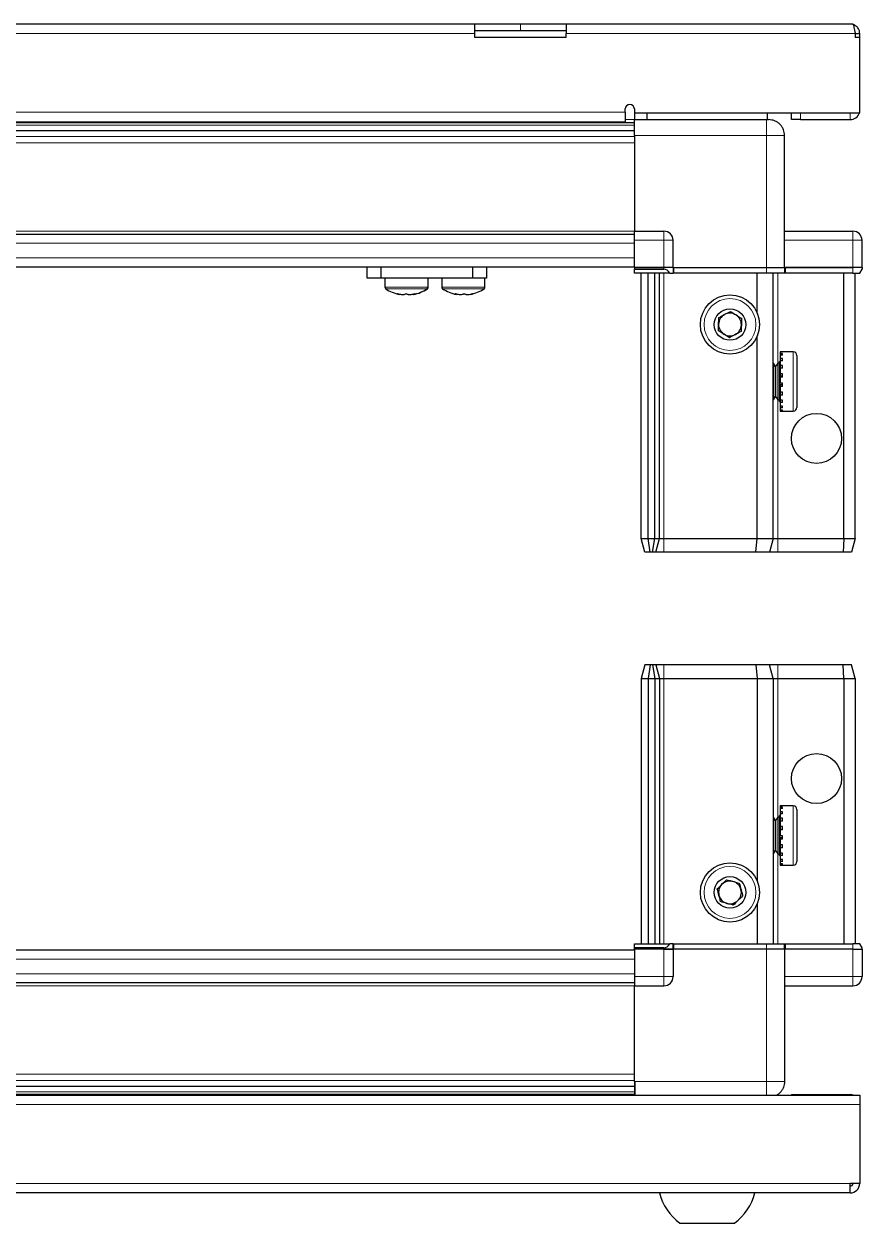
# Model space of a CAD drawing. Header units: millimetres. Extents: x 1004 to 2256, y 230 to 1238.
# Drawn here: x 1243.5 to 1427.6, y 230.1 to 493.4 of the extents above; entities that cross this region are included whole.
import ezdxf

# ---------------------------------------------------------------- set-up
doc = ezdxf.new("R2010")
doc.units = ezdxf.units.MM

msp = doc.modelspace()

# ---------------------------------------------------------------- linework, layer by layer
at = {"color": 7, "linetype": 'Continuous', "lineweight": 25}
for p, q in [((1212.59, 493.38), (1342.59, 493.38)), ((1342.59, 491.28), (1342.59, 493.38)), ((1342.59, 493.38), (1352.59, 493.38)), ((1352.59, 493.38), (1362.59, 493.38)), ((1362.59, 493.38), (1362.59, 491.28)), ((1362.59, 493.38), (1425.49, 493.38)), ((1352.59, 491.88), (1342.59, 491.88)), ((1342.59, 490.38), (1342.59, 491.28)), ((1362.59, 490.38), (1342.59, 490.38)), ((1362.59, 491.88), (1352.59, 491.88)), ((1362.59, 490.38), (1362.59, 491.28)), ((1426.09, 491.28), (1427.09, 491.28)), ((1426.09, 491.28), (1426.09, 490.38)), ((1427.09, 490.38), (1426.09, 490.38)), ((1427.09, 490.38), (1427.09, 491.28)), ((1427.09, 473.88), (1427.09, 490.38)), ((1375.59, 473.98), (1375.59, 474.73)), ((1375.59, 473.98), (1375.59, 471.88)), ((1377.59, 474.73), (1377.59, 473.88)), ((1179.59, 471.88), (1375.59, 471.88)), ((1203.71, 471.73), (1351.47, 471.73)), ((1346.09, 471.88), (1346.09, 471.73)), ((1346.2, 471.88), (1346.2, 471.73)), ((1346.38, 471.88), (1346.38, 471.73)), ((1346.89, 471.88), (1346.89, 471.73)), ((1347.28, 471.88), (1347.28, 471.73)), ((1348.14, 471.88), (1348.14, 471.73)), ((1348.7, 471.88), (1348.7, 471.73)), ((1349.82, 471.88), (1349.82, 471.73)), ((1350.5, 471.88), (1350.5, 471.73)), ((1351.47, 471.73), (1351.77, 471.73)), ((1351.77, 471.88), (1351.77, 471.73)), ((1351.77, 471.73), (1352.51, 471.73)), ((1351.77, 471.73), (1351.77, 471.73)), ((1352.03, 471.88), (1352.03, 471.73)), ((1352.51, 471.88), (1352.51, 471.73)), ((1352.51, 471.73), (1353.8, 471.73)), ((1353.71, 471.73), (1377.59, 471.73)), ((1353.8, 471.88), (1353.8, 471.73)), ((1353.89, 471.88), (1353.89, 471.73)), ((1354.52, 471.88), (1354.52, 471.73)), ((1355.72, 471.88), (1355.72, 471.73)), ((1356.34, 471.88), (1356.34, 471.73)), ((1357.32, 471.88), (1357.32, 471.73)), ((1357.8, 471.88), (1357.8, 471.73)), ((1358.47, 471.88), (1358.47, 471.73)), ((1358.74, 471.88), (1358.74, 471.73)), ((1359.04, 471.88), (1359.04, 471.73)), ((1359.09, 471.73), (1359.09, 471.88)), ((1359.09, 471.88), (1359.09, 471.73)), ((1377.59, 473.88), (1377.59, 472.38)), ((1377.59, 473.88), (1427.09, 473.88)), ((1377.59, 472.38), (1406.59, 472.38)), ((1380.34, 473.88), (1380.34, 472.38)), ((1406.84, 472.38), (1406.84, 473.88)), ((1412.09, 472.38), (1412.09, 473.88)), ((1414.09, 472.38), (1412.09, 472.38)), ((1414.09, 472.38), (1424.99, 472.38)), ((1377.59, 469.94), (1177.59, 469.94)), ((1377.59, 469.9), (1177.59, 469.9)), ((1377.59, 468.88), (1377.59, 447.88)), ((1410.59, 439.88), (1410.59, 468.88)), ((1377.59, 447.88), (1384.09, 447.88)), ((1377.59, 445.88), (1377.59, 447.88)), ((1410.59, 447.88), (1425.59, 447.88)), ((1177.59, 447.23), (1377.59, 447.23)), ((1377.59, 439.88), (1377.59, 445.88)), ((1386.09, 439.88), (1386.09, 445.88)), ((1427.59, 439.88), (1427.59, 445.88)), ((1177.59, 440.03), (1377.59, 440.03)), ((1318.94, 437.53), (1318.94, 440.03)), ((1321.94, 440.03), (1321.94, 437.53)), ((1342.14, 437.53), (1342.14, 440.03)), ((1345.14, 440.03), (1345.14, 437.53)), ((1377.59, 439.88), (1384.09, 439.88)), ((1377.59, 439.88), (1377.59, 439.55)), ((1377.59, 439.88), (1377.59, 439.88)), ((1384.09, 439.88), (1377.59, 439.88)), ((1386.09, 439.88), (1384.09, 439.88)), ((1386.09, 439.88), (1386.09, 438.68)), ((1386.09, 439.88), (1386.29, 439.88)), ((1386.29, 439.88), (1406.59, 439.88)), ((1406.59, 439.88), (1410.59, 439.88)), ((1410.59, 439.88), (1410.59, 438.68)), ((1410.59, 439.88), (1410.79, 439.88)), ((1410.79, 439.88), (1425.59, 439.88)), ((1425.59, 439.88), (1410.79, 439.88)), ((1427.59, 439.88), (1425.59, 439.88)), ((1427.59, 439.88), (1427.59, 439.55)), ((1321.94, 437.53), (1318.94, 437.53)), ((1342.14, 437.53), (1321.94, 437.53)), ((1322.79, 437.53), (1322.79, 435.62)), ((1332.29, 435.62), (1332.29, 437.53)), ((1332.34, 435.62), (1332.34, 437.53)), ((1335.29, 437.53), (1335.29, 435.62)), ((1345.14, 437.53), (1342.14, 437.53)), ((1344.79, 435.62), (1344.79, 437.53)), ((1377.59, 438.68), (1377.59, 439.55)), ((1377.59, 439.55), (1377.59, 439.55)), ((1377.59, 439.55), (1384.09, 439.55)), ((1385.41, 438.68), (1377.59, 438.68)), ((1379.09, 380.38), (1379.09, 438.68)), ((1380.59, 380.38), (1380.59, 438.68)), ((1382.09, 380.38), (1382.09, 438.68)), ((1383.09, 380.38), (1383.09, 438.68)), ((1385.41, 438.68), (1386.09, 438.68)), ((1386.29, 438.68), (1386.09, 438.68)), ((1406.59, 438.68), (1386.29, 438.68)), ((1404.59, 429.88), (1404.59, 438.68)), ((1410.59, 438.68), (1406.59, 438.68)), ((1408.09, 380.38), (1408.09, 438.68)), ((1410.79, 438.68), (1410.59, 438.68)), ((1425.59, 438.68), (1410.79, 438.68)), ((1423.59, 380.38), (1423.59, 438.68)), ((1425.59, 438.68), (1427.09, 438.68)), ((1426.09, 380.38), (1426.09, 438.68)), ((1427.09, 438.68), (1427.59, 439.55)), ((1404.59, 380.38), (1404.59, 424.88)), ((1412.49, 421.38), (1409.59, 421.38)), ((1409.59, 421.38), (1409.59, 421.37)), ((1410.09, 421.37), (1409.59, 421.37)), ((1409.59, 421.37), (1409.59, 421.29)), ((1409.59, 421.29), (1409.59, 420.95)), ((1410.09, 421.29), (1409.59, 421.29)), ((1410.09, 421.29), (1410.09, 421.37)), ((1408.12, 418.88), (1408.09, 418.88)), ((1408.6, 418.19), (1408.12, 418.88)), ((1408.12, 418.88), (1408.12, 417.84)), ((1409.09, 418.88), (1408.6, 418.19)), ((1409.09, 418.88), (1409.09, 417.84)), ((1409.59, 419.28), (1409.49, 419.28)), ((1409.49, 419.28), (1409.49, 410.48)), ((1410.09, 420.95), (1409.59, 420.95)), ((1409.59, 420.95), (1409.59, 420.64)), ((1409.59, 420.64), (1409.59, 419.93)), ((1410.09, 420.64), (1409.59, 420.64)), ((1410.09, 419.93), (1409.59, 419.93)), ((1409.59, 419.93), (1409.59, 419.43)), ((1409.59, 419.43), (1409.59, 418.41)), ((1410.09, 419.43), (1409.59, 419.43)), ((1410.09, 420.64), (1410.09, 420.95)), ((1410.09, 419.43), (1410.09, 419.93)), ((1413.29, 420.58), (1413.29, 419.09)), ((1413.29, 419.09), (1413.29, 409.18)), ((1408.12, 417.84), (1408.12, 410.88)), ((1408.6, 418.19), (1408.6, 417.33)), ((1408.6, 417.33), (1408.6, 411.57)), ((1409.09, 417.84), (1409.09, 410.88)), ((1410.09, 418.41), (1409.59, 418.41)), ((1409.59, 418.41), (1409.59, 417.77)), ((1409.59, 417.77), (1409.59, 416.56)), ((1410.09, 417.77), (1409.59, 417.77)), ((1410.09, 416.56), (1409.59, 416.56)), ((1409.59, 416.56), (1409.59, 416.01)), ((1410.09, 416.01), (1409.59, 416.01)), ((1410.09, 417.77), (1410.09, 418.41)), ((1410.09, 415.83), (1410.09, 416.56)), ((1409.59, 415.83), (1409.59, 414.53)), ((1410.09, 415.83), (1409.59, 415.83)), ((1410.09, 414.53), (1409.59, 414.53)), ((1410.09, 414.15), (1409.59, 414.15)), ((1409.59, 414.15), (1409.59, 413.8)), ((1410.09, 413.8), (1409.59, 413.8)), ((1409.59, 413.8), (1409.59, 412.54)), ((1410.09, 413.8), (1410.09, 414.53)), ((1408.09, 410.88), (1408.12, 410.88)), ((1408.12, 410.88), (1408.6, 411.57)), ((1408.6, 411.57), (1409.09, 410.88)), ((1410.09, 412.54), (1409.59, 412.54)), ((1409.59, 412.54), (1409.59, 411.87)), ((1409.59, 411.87), (1409.59, 410.78)), ((1410.09, 411.87), (1409.59, 411.87)), ((1410.09, 410.78), (1409.59, 410.78)), ((1409.59, 410.78), (1409.59, 410.24)), ((1410.09, 411.87), (1410.09, 412.54)), ((1410.09, 410.24), (1410.09, 410.78)), ((1409.49, 410.48), (1409.59, 410.48)), ((1409.59, 410.24), (1409.59, 409.43)), ((1410.09, 410.24), (1409.59, 410.24)), ((1410.09, 409.43), (1409.59, 409.43)), ((1409.59, 409.43), (1409.59, 409.06)), ((1409.59, 409.06), (1409.59, 408.6)), ((1410.09, 409.06), (1409.59, 409.06)), ((1410.09, 408.6), (1409.59, 408.6)), ((1409.59, 408.6), (1409.59, 408.45)), ((1409.59, 408.45), (1409.59, 408.38)), ((1410.09, 408.45), (1409.59, 408.45)), ((1409.59, 408.38), (1412.49, 408.38)), ((1410.09, 409.06), (1410.09, 409.43)), ((1410.09, 408.45), (1410.09, 408.6)), ((1379.09, 380.38), (1380.59, 380.38)), ((1379.89, 377.38), (1379.09, 380.38)), ((1381.04, 377.38), (1380.59, 380.38)), ((1380.59, 380.38), (1382.09, 380.38)), ((1381.54, 377.38), (1382.09, 380.38)), ((1382.09, 380.38), (1383.09, 380.38)), ((1382.28, 377.38), (1383.09, 380.38)), ((1383.09, 380.38), (1384.09, 380.38)), ((1384.09, 380.38), (1404.59, 380.38)), ((1404.26, 377.38), (1404.59, 380.38)), ((1404.59, 380.38), (1408.09, 380.38)), ((1408.09, 380.38), (1407.28, 377.38)), ((1408.09, 380.38), (1409.09, 380.38)), ((1409.09, 380.38), (1423.59, 380.38)), ((1423.59, 380.38), (1423.43, 377.38)), ((1423.59, 380.38), (1426.09, 380.38)), ((1426.09, 380.38), (1425.28, 377.38)), ((1381.04, 377.38), (1379.89, 377.38)), ((1381.54, 377.38), (1381.04, 377.38)), ((1382.28, 377.38), (1381.54, 377.38)), ((1384.09, 377.38), (1382.28, 377.38)), ((1404.26, 377.38), (1384.09, 377.38)), ((1407.28, 377.38), (1404.26, 377.38)), ((1409.09, 377.38), (1407.28, 377.38)), ((1423.43, 377.38), (1409.09, 377.38)), ((1425.28, 377.38), (1423.43, 377.38)), ((1379.89, 352.68), (1379.09, 349.68)), ((1381.04, 352.68), (1379.89, 352.68)), ((1381.04, 352.68), (1380.59, 349.68)), ((1381.54, 352.68), (1381.04, 352.68)), ((1381.54, 352.68), (1382.09, 349.68)), ((1382.28, 352.68), (1381.54, 352.68)), ((1382.28, 352.68), (1383.09, 349.68)), ((1384.09, 352.68), (1382.28, 352.68)), ((1404.26, 352.68), (1384.09, 352.68)), ((1404.26, 352.68), (1404.59, 349.68)), ((1407.28, 352.68), (1404.26, 352.68)), ((1408.09, 349.68), (1407.28, 352.68)), ((1409.09, 352.68), (1407.28, 352.68)), ((1423.43, 352.68), (1409.09, 352.68)), ((1423.59, 349.68), (1423.43, 352.68)), ((1425.28, 352.68), (1423.43, 352.68)), ((1426.09, 349.68), (1425.28, 352.68)), ((1379.09, 349.68), (1380.59, 349.68)), ((1379.09, 349.68), (1379.09, 291.38)), ((1380.59, 349.68), (1382.09, 349.68)), ((1380.59, 349.68), (1380.59, 291.38)), ((1382.09, 349.68), (1382.09, 291.38)), ((1382.09, 349.68), (1383.09, 349.68)), ((1383.09, 349.68), (1383.09, 291.38)), ((1383.09, 349.68), (1384.09, 349.68)), ((1384.09, 349.68), (1404.59, 349.68)), ((1404.59, 349.68), (1404.59, 305.18)), ((1404.59, 349.68), (1408.09, 349.68)), ((1408.09, 349.68), (1408.09, 291.38)), ((1408.09, 349.68), (1409.09, 349.68)), ((1409.09, 349.68), (1423.59, 349.68)), ((1423.59, 349.68), (1423.59, 291.38)), ((1423.59, 349.68), (1426.09, 349.68)), ((1426.09, 349.68), (1426.09, 291.38)), ((1412.49, 321.68), (1409.59, 321.68)), ((1410.09, 321.68), (1409.59, 321.68)), ((1409.59, 321.68), (1409.59, 321.63)), ((1409.59, 321.63), (1409.59, 321.35)), ((1410.09, 321.63), (1409.59, 321.63)), ((1410.09, 321.35), (1409.59, 321.35)), ((1409.59, 321.35), (1409.59, 321.07)), ((1410.09, 321.63), (1410.09, 321.68)), ((1410.09, 321.07), (1410.09, 321.35)), ((1408.12, 319.18), (1408.09, 319.18)), ((1408.6, 318.49), (1408.12, 319.18)), ((1408.12, 319.18), (1408.12, 311.18)), ((1409.09, 319.18), (1408.6, 318.49)), ((1409.09, 319.18), (1409.09, 311.18)), ((1409.59, 319.58), (1409.49, 319.58)), ((1409.49, 319.58), (1409.49, 310.78)), ((1410.09, 321.07), (1409.59, 321.07)), ((1409.59, 321.07), (1409.59, 320.41)), ((1410.09, 320.41), (1409.59, 320.41)), ((1409.59, 320.41), (1409.59, 319.94)), ((1409.59, 319.94), (1409.59, 318.96)), ((1410.09, 319.94), (1409.59, 319.94)), ((1410.09, 318.96), (1409.59, 318.96)), ((1409.59, 318.96), (1409.59, 318.34)), ((1410.09, 319.94), (1410.09, 320.41)), ((1410.09, 318.34), (1410.09, 318.96)), ((1413.29, 320.88), (1413.29, 309.48)), ((1408.6, 318.49), (1408.6, 311.87)), ((1409.59, 318.34), (1409.59, 317.14)), ((1410.09, 318.34), (1409.59, 318.34)), ((1410.09, 317.14), (1409.59, 317.14)), ((1409.59, 317.14), (1409.59, 316.51)), ((1410.09, 316.51), (1409.59, 316.51)), ((1409.59, 316.43), (1409.59, 315.13)), ((1410.09, 316.43), (1409.59, 316.43)), ((1410.09, 316.43), (1410.09, 317.14)), ((1410.09, 315.13), (1409.59, 315.13)), ((1410.09, 314.65), (1409.59, 314.65)), ((1409.59, 314.65), (1409.59, 314.39)), ((1409.59, 314.39), (1409.59, 313.12)), ((1410.09, 314.39), (1409.59, 314.39)), ((1410.09, 314.39), (1410.09, 315.13)), ((1408.09, 311.18), (1408.12, 311.18)), ((1408.12, 311.18), (1408.6, 311.87)), ((1408.6, 311.87), (1409.09, 311.18)), ((1409.49, 310.78), (1409.59, 310.78)), ((1410.09, 313.12), (1409.59, 313.12)), ((1409.59, 313.12), (1409.59, 312.44)), ((1409.59, 312.44), (1409.59, 311.32)), ((1410.09, 312.44), (1409.59, 312.44)), ((1410.09, 311.32), (1409.59, 311.32)), ((1409.59, 311.32), (1409.59, 310.75)), ((1409.59, 310.75), (1409.59, 309.89)), ((1410.09, 310.75), (1409.59, 310.75)), ((1410.09, 312.44), (1410.09, 313.12)), ((1410.09, 310.75), (1410.09, 311.32)), ((1410.09, 309.89), (1409.59, 309.89)), ((1409.59, 309.89), (1409.59, 309.5)), ((1409.59, 309.5), (1409.59, 308.98)), ((1410.09, 309.5), (1409.59, 309.5)), ((1410.09, 308.98), (1409.59, 308.98)), ((1409.59, 308.98), (1409.59, 308.8)), ((1409.59, 308.8), (1409.59, 308.68)), ((1410.09, 308.8), (1409.59, 308.8)), ((1409.59, 308.68), (1412.49, 308.68)), ((1410.09, 309.5), (1410.09, 309.89)), ((1410.09, 308.8), (1410.09, 308.98)), ((1404.59, 300.18), (1404.59, 291.38)), ((1377.59, 290.03), (1177.59, 290.03)), ((1377.59, 290.51), (1377.59, 291.38)), ((1377.59, 291.38), (1385.41, 291.38)), ((1384.09, 290.51), (1377.59, 290.51)), ((1377.59, 290.18), (1377.59, 290.51)), ((1384.09, 290.18), (1377.59, 290.18)), ((1377.59, 290.18), (1377.59, 284.18)), ((1384.09, 290.18), (1386.09, 290.18)), ((1386.09, 290.18), (1384.09, 290.18)), ((1386.09, 291.38), (1385.41, 291.38)), ((1386.09, 290.18), (1386.09, 291.38)), ((1386.09, 291.38), (1386.29, 291.38)), ((1386.29, 290.18), (1386.09, 290.18)), ((1386.09, 290.18), (1386.09, 284.18)), ((1386.29, 291.38), (1406.59, 291.38)), ((1406.59, 290.18), (1386.29, 290.18)), ((1406.59, 291.38), (1410.59, 291.38)), ((1410.59, 290.18), (1406.59, 290.18)), ((1410.59, 290.18), (1410.59, 291.38)), ((1410.59, 291.38), (1410.79, 291.38)), ((1410.79, 290.18), (1410.59, 290.18)), ((1410.59, 290.18), (1410.59, 261.18)), ((1410.79, 291.38), (1425.59, 291.38)), ((1425.59, 290.18), (1410.79, 290.18)), ((1427.09, 291.38), (1425.59, 291.38)), ((1425.59, 290.18), (1427.59, 290.18)), ((1427.59, 290.51), (1427.09, 291.38)), ((1427.59, 290.51), (1427.09, 291.38)), ((1427.59, 290.18), (1427.59, 290.51)), ((1427.59, 290.18), (1427.59, 290.51)), ((1427.59, 290.18), (1427.59, 290.18)), ((1427.59, 290.18), (1427.59, 284.18)), ((1377.59, 282.83), (1177.59, 282.83)), ((1377.59, 284.18), (1377.59, 282.18)), ((1377.59, 282.18), (1384.09, 282.18)), ((1377.59, 261.18), (1377.59, 282.18)), ((1410.59, 282.18), (1425.59, 282.18)), ((1377.74, 258.18), (1377.74, 261.18)), ((1128.09, 258.18), (1427.09, 258.18)), ((1177.59, 260.16), (1377.59, 260.16)), ((1177.59, 260.12), (1377.59, 260.12)), ((1351.47, 258.33), (1203.71, 258.33)), ((1346.09, 258.18), (1346.09, 258.33)), ((1346.26, 258.18), (1346.26, 258.33)), ((1346.47, 258.18), (1346.47, 258.33)), ((1347.03, 258.18), (1347.03, 258.33)), ((1347.45, 258.18), (1347.45, 258.33)), ((1348.35, 258.18), (1348.35, 258.33)), ((1348.93, 258.18), (1348.93, 258.33)), ((1350.08, 258.18), (1350.08, 258.33)), ((1350.77, 258.18), (1350.77, 258.33)), ((1352.05, 258.33), (1351.47, 258.33)), ((1352.05, 258.18), (1352.05, 258.33)), ((1352.06, 258.33), (1352.05, 258.33)), ((1352.79, 258.33), (1352.06, 258.33)), ((1352.23, 258.18), (1352.23, 258.33)), ((1352.73, 258.18), (1352.73, 258.33)), ((1352.79, 258.18), (1352.79, 258.33)), ((1353.82, 258.33), (1352.79, 258.33)), ((1352.79, 258.33), (1352.79, 258.33)), ((1377.59, 258.33), (1353.71, 258.33)), ((1354.08, 258.18), (1354.08, 258.33)), ((1354.79, 258.18), (1354.79, 258.33)), ((1355.96, 258.18), (1355.96, 258.33)), ((1356.57, 258.18), (1356.57, 258.33)), ((1357.51, 258.18), (1357.51, 258.33)), ((1357.96, 258.18), (1357.96, 258.33)), ((1358.58, 258.18), (1358.58, 258.33)), ((1358.83, 258.18), (1358.83, 258.33)), ((1359.07, 258.18), (1359.07, 258.33)), ((1359.09, 258.18), (1359.09, 258.33)), ((1412.09, 258.28), (1412.09, 258.18)), ((1412.09, 258.28), (1424.99, 258.28)), ((1427.09, 258.18), (1427.09, 256.08)), ((1427.09, 256.08), (1427.09, 238.78)), ((1427.09, 238.78), (1424.99, 238.78)), ((1424.99, 236.68), (1424.99, 238.78)), ((1424.99, 236.68), (1130.19, 236.68)), ((1387.59, 230.08), (1399.59, 230.08))]:
    msp.add_line(p, q, dxfattribs=at)
at = {"color": 8, "linetype": 'Continuous', "lineweight": 18}
for p, q in [((1352.59, 493.38), (1352.59, 491.88)), ((1342.59, 491.28), (1212.59, 491.28)), ((1426.09, 491.28), (1362.59, 491.28)), ((1179.59, 473.98), (1375.59, 473.98)), ((1375.59, 472.38), (1377.59, 472.38)), ((1414.09, 473.88), (1414.09, 472.38)), ((1424.99, 473.88), (1424.99, 472.38)), ((1377.59, 471.14), (1177.59, 471.14)), ((1177.59, 468.7), (1377.59, 468.7)), ((1406.59, 468.88), (1377.59, 468.88)), ((1406.59, 439.88), (1406.59, 468.88)), ((1377.59, 467.28), (1177.59, 467.28)), ((1177.59, 447.88), (1377.59, 447.88)), ((1384.09, 445.88), (1384.09, 447.88)), ((1425.59, 447.88), (1425.59, 445.88)), ((1177.59, 445.23), (1377.59, 445.23)), ((1384.09, 445.88), (1377.59, 445.88)), ((1384.09, 439.88), (1384.09, 445.88)), ((1386.09, 445.88), (1384.09, 445.88)), ((1425.59, 445.88), (1410.59, 445.88)), ((1425.59, 439.88), (1425.59, 445.88)), ((1427.59, 445.88), (1425.59, 445.88)), ((1177.59, 442.03), (1377.59, 442.03)), ((1377.59, 439.88), (1377.59, 439.55)), ((1384.09, 439.88), (1384.09, 439.55)), ((1386.29, 439.88), (1386.29, 438.68)), ((1406.59, 439.88), (1406.59, 438.68)), ((1410.79, 439.88), (1410.79, 438.68)), ((1425.59, 439.88), (1425.59, 438.68)), ((1384.09, 380.38), (1384.09, 438.68)), ((1409.09, 418.88), (1409.09, 438.68)), ((1325, 435.62), (1322.79, 435.62)), ((1325.1, 435.25), (1322.98, 435.25)), ((1332.29, 435.62), (1325, 435.62)), ((1332.09, 435.25), (1325.1, 435.25)), ((1332.14, 435.25), (1332.09, 435.25)), ((1332.34, 435.62), (1332.29, 435.62)), ((1342.79, 435.62), (1335.29, 435.62)), ((1342.68, 435.25), (1335.48, 435.25)), ((1344.59, 435.25), (1342.68, 435.25)), ((1344.79, 435.62), (1342.79, 435.62)), ((1412.49, 421.38), (1412.49, 419.69)), ((1412.49, 419.69), (1412.49, 408.38)), ((1409.09, 380.38), (1409.09, 410.88)), ((1384.09, 377.38), (1384.09, 380.38)), ((1409.09, 380.38), (1409.09, 377.38)), ((1384.09, 352.68), (1384.09, 349.68)), ((1409.09, 349.68), (1409.09, 352.68)), ((1384.09, 349.68), (1384.09, 291.38)), ((1409.09, 349.68), (1409.09, 319.18)), ((1412.49, 321.68), (1412.49, 308.68)), ((1409.09, 311.18), (1409.09, 291.38)), ((1384.09, 290.18), (1384.09, 290.51)), ((1384.09, 290.18), (1384.09, 284.18)), ((1386.29, 291.38), (1386.29, 290.18)), ((1406.59, 290.18), (1406.59, 291.38)), ((1406.59, 290.18), (1406.59, 261.18)), ((1410.79, 291.38), (1410.79, 290.18)), ((1425.59, 290.18), (1425.59, 291.38)), ((1425.59, 290.18), (1425.59, 284.18)), ((1377.59, 288.03), (1177.59, 288.03)), ((1377.59, 284.83), (1177.59, 284.83)), ((1377.59, 282.18), (1177.59, 282.18)), ((1384.09, 284.18), (1377.59, 284.18)), ((1384.09, 284.18), (1384.09, 282.18)), ((1386.09, 284.18), (1384.09, 284.18)), ((1425.59, 284.18), (1410.59, 284.18)), ((1425.59, 282.18), (1425.59, 284.18)), ((1427.59, 284.18), (1425.59, 284.18)), ((1177.59, 262.78), (1377.59, 262.78)), ((1377.59, 261.36), (1177.59, 261.36)), ((1406.59, 261.18), (1377.59, 261.18)), ((1177.59, 258.92), (1377.59, 258.92)), ((1424.99, 258.18), (1424.99, 258.28)), ((1427.09, 256.08), (1128.09, 256.08)), ((1424.99, 238.78), (1130.19, 238.78))]:
    msp.add_line(p, q, dxfattribs=at)
at = {"color": 7, "linetype": 'Continuous', "lineweight": 25, "flags": 128}
msp.add_lwpolyline([(1425.63, 258.18), (1425.4, 258.24), (1424.99, 258.28)], dxfattribs=at)
at = {"color": 7, "linetype": 'Continuous', "lineweight": 25}
for centre, radius in [((1398.59, 427.38), 6.5), ((1398.59, 427.38), 3.46), ((1417.59, 402.38), 5.5), ((1417.59, 327.68), 5.5), ((1398.59, 302.68), 6.5), ((1398.59, 302.68), 3.46)]:
    msp.add_circle(centre, radius, dxfattribs=at)
at = {"color": 8, "linetype": 'Continuous', "lineweight": 18}
for centre in [(1398.59, 427.38), (1398.59, 302.68)]:
    msp.add_circle(centre, 5.7, dxfattribs=at)
at = {"color": 7, "linetype": 'Continuous', "lineweight": 25}
for centre, radius, start, end in [((1376.59, 474.73), 1, 0, 180), ((1424.99, 474.48), 2.1, 270, 343.3985), ((1384.09, 445.88), 2, 0, 90), ((1425.59, 445.88), 2, 0, 90), ((1323.24, 435.62), 0.45, 180, 235.2821), ((1327.54, 441.83), 8, 235.2821, 259.054), ((1327.54, 441.83), 8, 280.846, 304.7179), ((1327.59, 441.83), 8, 280.9211, 304.7179), ((1331.84, 435.62), 0.45, 304.7179, 0), ((1331.89, 435.62), 0.45, 304.7179, 0), ((1335.74, 435.62), 0.45, 180, 235.2821), ((1340.04, 441.83), 8, 235.2821, 258.923), ((1340.04, 441.83), 8, 280.9392, 304.7179), ((1344.34, 435.62), 0.45, 304.7179, 0), ((1398.59, 427.38), 2.5, 118.295, 178.295), ((1398.59, 427.38), 2.5, 58.295, 118.295), ((1398.59, 427.38), 2.5, 358.295, 58.295), ((1398.59, 427.38), 2.5, 178.295, 238.295), ((1398.59, 427.38), 2.5, 298.295, 358.295), ((1398.59, 427.38), 2.5, 238.295, 298.295), ((1412.49, 420.58), 0.8, 360, 90), ((1409.09, 419.28), 0.4, 270, 360), ((1409.09, 410.48), 0.4, 0, 90), ((1412.49, 409.18), 0.8, 270, 0), ((1412.49, 320.88), 0.8, 360, 90), ((1409.09, 319.58), 0.4, 270, 360), ((1409.09, 310.78), 0.4, 0, 90), ((1412.49, 309.48), 0.8, 270, 0), ((1398.59, 302.68), 2.5, 134.6767, 194.6767), ((1398.59, 302.68), 2.5, 74.6767, 134.6767), ((1398.59, 302.68), 2.5, 14.6767, 74.6767), ((1398.59, 302.68), 2.5, 314.6767, 14.6767), ((1398.59, 302.68), 2.5, 194.6767, 254.6767), ((1398.59, 302.68), 2.5, 254.6767, 314.6767), ((1384.09, 284.18), 2, 270, 0), ((1425.59, 284.18), 2, 270, 0), ((1424.99, 238.78), 0.6, 270, 0), ((1424.99, 238.78), 2.1, 270, 0), ((1394.61, 239.7), 11.91, 194.7004, 233.8734), ((1392.56, 239.7), 11.91, 306.1266, 345.2996)]:
    msp.add_arc(centre, radius, start, end, dxfattribs=at)
for centre, start_param, end_param in [((1384.09, 436.08), 5.560451, 6.283185), ((1384.09, 293.98), 3.141593, 3.864327)]:
    msp.add_ellipse(centre, major_axis=(0, 3.46), ratio=0.57735, start_param=start_param, end_param=end_param, dxfattribs=at)
for points, knots in [([(1427.09, 491.28), (1427.06, 491.53), (1427.01, 492.03), (1426.62, 492.67), (1426.06, 493.15), (1425.6, 493.28), (1425.36, 493.35)], [0, 0, 0, 0, 0.260161, 0.506776, 0.753388, 1, 1, 1, 1]), ([(1425.49, 493.38), (1425.53, 493.35), (1425.62, 493.3), (1425.76, 492.91), (1425.89, 492.35), (1426, 491.77), (1426.07, 491.41), (1426.09, 491.28)], [0, 0, 0, 0, 0.230255, 0.448522, 0.666786, 0.88505, 1, 1, 1, 1]), ([(1377.59, 468.88), (1377.59, 469.27), (1377.59, 470.06), (1377.59, 471.11), (1377.59, 471.9), (1377.59, 472.32), (1377.59, 472.36), (1377.59, 472.38)], [0, 0, 0, 0, 0.214694, 0.429388, 0.644082, 0.858775, 1, 1, 1, 1]), ([(1406.59, 472.38), (1406.65, 472.38), (1406.79, 472.38), (1406.95, 472.38), (1407.07, 472.38), (1407.08, 472.38), (1407.09, 472.38)], [0, 0, 0, 0, 0.249394, 0.500333, 0.750167, 1, 1, 1, 1]), ([(1410.59, 468.88), (1410.54, 469.32), (1410.47, 470), (1410.03, 470.81), (1409.58, 471.37), (1409.02, 471.83), (1408.21, 472.26), (1407.53, 472.33), (1407.09, 472.38)], [0, 0, 0, 0, 0.239457, 0.368361, 0.5, 0.631639, 0.760543, 1, 1, 1, 1]), ([(1326.02, 433.98), (1326.01, 433.98), (1325.98, 433.99), (1325.77, 434.05), (1325.6, 434.11), (1325.55, 434.14), (1325.54, 434.15), (1325.54, 434.15), (1325.55, 434.15), (1325.57, 434.15), (1325.62, 434.14), (1325.84, 434.09), (1326.17, 434.02), (1326.55, 433.98), (1326.83, 433.97), (1327.09, 434.01), (1327.23, 434.08), (1327.36, 434.14), (1327.41, 434.15), (1327.43, 434.15), (1327.45, 434.15), (1327.48, 434.15), (1327.52, 434.14), (1327.64, 434.1), (1327.8, 434.02), (1328.05, 433.97), (1328.4, 433.97), (1328.78, 434.02), (1329.11, 434.08), (1329.34, 434.14), (1329.42, 434.15), (1329.44, 434.15), (1329.45, 434.15), (1329.45, 434.15), (1329.43, 434.13), (1329.27, 434.05), (1329.03, 433.97), (1329.04, 433.97), (1329.05, 433.97)], [0, 0, 0, 0, 0.024519, 0.105974, 0.133842, 0.147819, 0.153553, 0.156403, 0.15928, 0.16178, 0.166477, 0.181648, 0.254111, 0.300998, 0.335579, 0.379192, 0.462021, 0.482676, 0.486455, 0.490271, 0.492817, 0.495357, 0.499784, 0.513427, 0.576955, 0.640973, 0.679017, 0.731371, 0.789083, 0.818039, 0.821666, 0.824546, 0.82745, 0.830805, 0.837158, 0.863854, 0.969866, 1, 1, 1, 1]), ([(1338.51, 433.98), (1338.52, 433.98), (1338.57, 433.97), (1338.52, 433.99), (1338.4, 434.04), (1338.29, 434.09), (1338.24, 434.11), (1338.21, 434.13), (1338.19, 434.15), (1338.19, 434.15), (1338.2, 434.15), (1338.2, 434.15), (1338.2, 434.15)], [0, 0, 0, 0, 0.117513, 0.319182, 0.655587, 0.780657, 0.858887, 0.909792, 0.960055, 0.979586, 0.994792, 1, 1, 1, 1]), ([(1338.2, 434.15), (1338.21, 434.15), (1338.22, 434.15), (1338.26, 434.15), (1338.42, 434.11), (1338.71, 434.05), (1339.06, 433.99), (1339.39, 433.97), (1339.72, 433.99), (1339.93, 434.05), (1340.09, 434.11), (1340.17, 434.14), (1340.21, 434.15), (1340.24, 434.15), (1340.26, 434.15), (1340.28, 434.15), (1340.32, 434.14), (1340.43, 434.09), (1340.54, 434.02), (1340.74, 433.98), (1340.99, 433.97), (1341.38, 434.01), (1341.73, 434.08), (1342, 434.14), (1342.06, 434.15), (1342.08, 434.15), (1342.09, 434.15), (1342.09, 434.15), (1342.08, 434.14), (1341.98, 434.1), (1341.76, 434.03), (1341.55, 433.97), (1341.54, 433.97), (1341.54, 433.98)], [0, 0, 0, 0, 0.003351, 0.008063, 0.021119, 0.079476, 0.149012, 0.192992, 0.237333, 0.333888, 0.366922, 0.38349, 0.390287, 0.393665, 0.397075, 0.40004, 0.405607, 0.423591, 0.509487, 0.565066, 0.606058, 0.657756, 0.755941, 0.780424, 0.784904, 0.789427, 0.792445, 0.795456, 0.800704, 0.816876, 0.89218, 0.968066, 1, 1, 1, 1]), ([(1396.13, 428.9), (1396.59, 429.14), (1397.44, 429.6), (1398.28, 430.05), (1398.67, 430.27)], [0, 0, 0, 0, 0.534686, 1, 1, 1, 1]), ([(1398.67, 430.27), (1398.78, 430.2), (1399.29, 429.89), (1400.14, 429.36), (1400.84, 428.93), (1401.13, 428.75)], [0, 0, 0, 0, 0.133125, 0.637099, 1, 1, 1, 1]), ([(1396.05, 426.01), (1396.06, 426.53), (1396.09, 427.49), (1396.12, 428.45), (1396.13, 428.9)], [0, 0, 0, 0, 0.534686, 1, 1, 1, 1]), ([(1401.13, 428.75), (1401.11, 428.23), (1401.09, 427.27), (1401.06, 426.31), (1401.04, 425.86)], [0, 0, 0, 0, 0.534686, 1, 1, 1, 1]), ([(1398.5, 424.49), (1398.21, 424.68), (1397.51, 425.11), (1396.66, 425.63), (1396.15, 425.95), (1396.05, 426.01)], [0, 0, 0, 0, 0.362901, 0.866875, 1, 1, 1, 1]), ([(1401.04, 425.86), (1400.59, 425.62), (1399.74, 425.16), (1398.9, 424.71), (1398.5, 424.49)], [0, 0, 0, 0, 0.534686, 1, 1, 1, 1]), ([(1395.8, 303.44), (1396.17, 303.81), (1396.86, 304.48), (1397.54, 305.16), (1397.86, 305.47)], [0, 0, 0, 0, 0.534686, 1, 1, 1, 1]), ([(1397.86, 305.47), (1398.35, 305.34), (1399.28, 305.08), (1400.21, 304.83), (1400.64, 304.71)], [0, 0, 0, 0, 0.534686, 1, 1, 1, 1]), ([(1396.54, 300.65), (1396.45, 300.98), (1396.24, 301.78), (1395.99, 302.74), (1395.84, 303.32), (1395.8, 303.44)], [0, 0, 0, 0, 0.3629006, 0.8668753, 1, 1, 1, 1]), ([(1400.64, 304.71), (1400.67, 304.59), (1400.82, 304.01), (1401.08, 303.05), (1401.29, 302.25), (1401.37, 301.92)], [0, 0, 0, 0, 0.133125, 0.637099, 1, 1, 1, 1]), ([(1399.32, 299.89), (1398.82, 300.02), (1397.89, 300.28), (1396.97, 300.53), (1396.54, 300.65)], [0, 0, 0, 0, 0.5346859, 1, 1, 1, 1]), ([(1401.37, 301.92), (1401.01, 301.55), (1400.32, 300.88), (1399.64, 300.2), (1399.32, 299.89)], [0, 0, 0, 0, 0.534686, 1, 1, 1, 1]), ([(1377.59, 261.18), (1377.59, 260.78), (1377.59, 259.99), (1377.59, 258.98), (1377.59, 258.35), (1377.59, 258.19), (1377.59, 258.18)], [0, 0, 0, 0, 0.32552, 0.65104, 0.97656, 1, 1, 1, 1]), ([(1410.59, 261.18), (1410.54, 260.74), (1410.47, 260.06), (1410.03, 259.25), (1409.58, 258.69), (1409.17, 258.33), (1408.91, 258.2), (1408.87, 258.18)], [0, 0, 0, 0, 0.363018, 0.558438, 0.758004, 0.95757, 1, 1, 1, 1])]:
    msp.add_open_spline(points, degree=3, knots=knots, dxfattribs=at)
at = {"color": 8, "linetype": 'Continuous', "lineweight": 18}
for points, knots in [([(1406.59, 468.88), (1406.59, 469.32), (1406.59, 470), (1406.59, 470.81), (1406.59, 471.37), (1406.59, 471.83), (1406.59, 472.26), (1406.59, 472.33), (1406.59, 472.38)], [0, 0, 0, 0, 0.239457, 0.368361, 0.5, 0.631639, 0.760543, 1, 1, 1, 1]), ([(1406.59, 261.18), (1406.59, 260.74), (1406.59, 260.06), (1406.59, 259.25), (1406.59, 258.69), (1406.59, 258.33), (1406.59, 258.2), (1406.59, 258.18)], [0, 0, 0, 0, 0.363018, 0.558438, 0.758004, 0.95757, 1, 1, 1, 1])]:
    msp.add_open_spline(points, degree=3, knots=knots, dxfattribs=at)
for points in [[(1410.59, 468.88), (1410.53, 468.88), (1410.41, 468.88), (1409.48, 468.88), (1408.16, 468.88), (1407.11, 468.88), (1406.59, 468.88)], [(1410.59, 261.18), (1410.53, 261.18), (1410.41, 261.18), (1409.48, 261.18), (1408.16, 261.18), (1407.11, 261.18), (1406.59, 261.18)]]:
    msp.add_open_spline(points, degree=3, dxfattribs=at)

doc.saveas('drawing.dxf')
